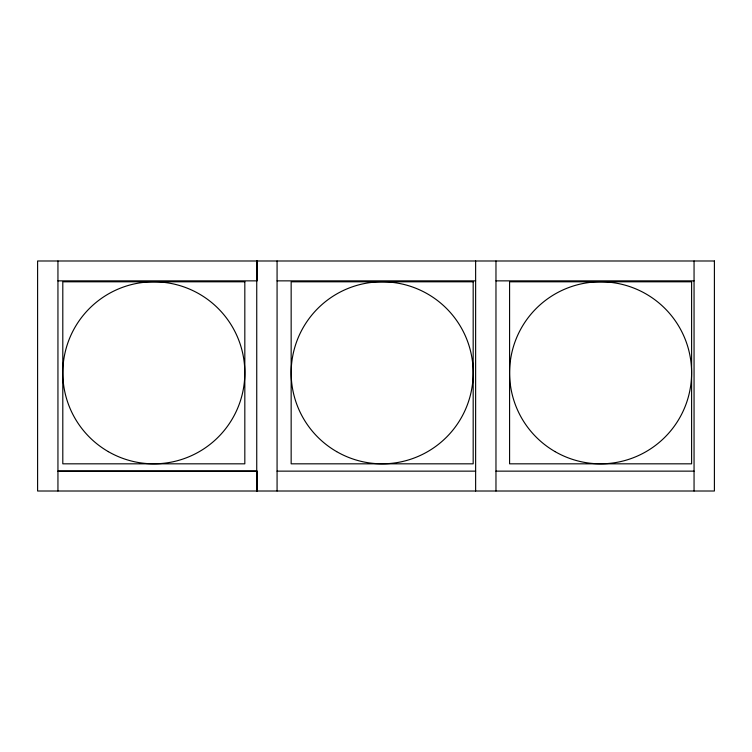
<?xml version="1.0" encoding="UTF-8"?>
<svg xmlns="http://www.w3.org/2000/svg" width="752" height="752" viewBox="0 0 752 752"><rect width="100%" height="100%" fill="white"/><g stroke="black" fill="none" stroke-linecap="round" stroke-linejoin="round"><path stroke-width="1.13" d="M57.942 280.863L257.203 280.863L257.203 260.991M277.074 280.863L475.631 280.863M495.972 280.863L694.058 280.863M277.074 471.137L475.631 471.147M495.972 471.147L694.058 471.137M256.742 471.147L57.942 471.137L257.203 471.137L257.203 491.009M694.058 260.991L694.058 491.009M495.972 260.991L495.972 491.009M475.631 260.991L475.631 491.009M277.074 260.991L277.074 491.009M256.742 260.991L256.742 491.009M57.942 260.991L57.942 491.009M714.4 260.991L37.6 260.991L37.6 491.009L714.4 491.009L714.4 260.991M244.823 281.793L62.801 281.793L62.801 463.824L244.823 463.824L244.823 281.793M473.177 281.793L291.156 281.793L291.156 463.824L473.177 463.824L473.177 281.793M691.605 281.793L509.583 281.793L509.583 463.824L691.605 463.824L691.605 281.793M108.307 451.632A91.011 91.011 0 0 0 244.823 372.813A91.011 91.011 0 0 0 108.307 293.994A91.011 91.011 0 0 0 108.307 451.632M336.661 451.632A91.011 91.011 0 0 0 473.177 372.813A91.011 91.011 0 0 0 336.661 293.994A91.011 91.011 0 0 0 336.661 451.632M555.089 451.632A91.011 91.011 0 0 0 691.605 372.813A91.011 91.011 0 0 0 555.089 293.994A91.011 91.011 0 0 0 555.089 451.632"/></g></svg>
